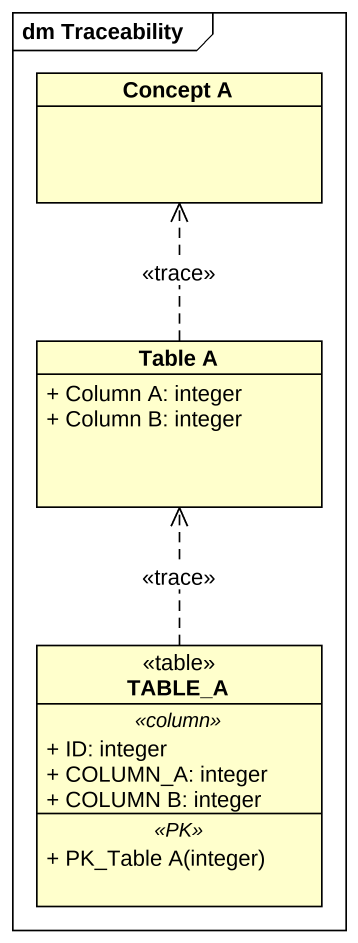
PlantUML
@startuml
mainframe dm Traceability
hide circle
hide empty members
skinparam classAttributeIconSize 0
class "Concept A" as Concept_A
class "Table A" as Table_A {
  + Column A: integer
  + Column B: integer
}
class TABLE_A <<table>> {
  .. <<column>> ..
  + ID: integer
  + COLUMN_A: integer
  + COLUMN B: integer
  .. <<PK>> ..
  + PK_Table A(integer)
}
Table_A .up.> Concept_A : <<trace>>
TABLE_A .up.> Table_A : <<trace>>
@enduml
